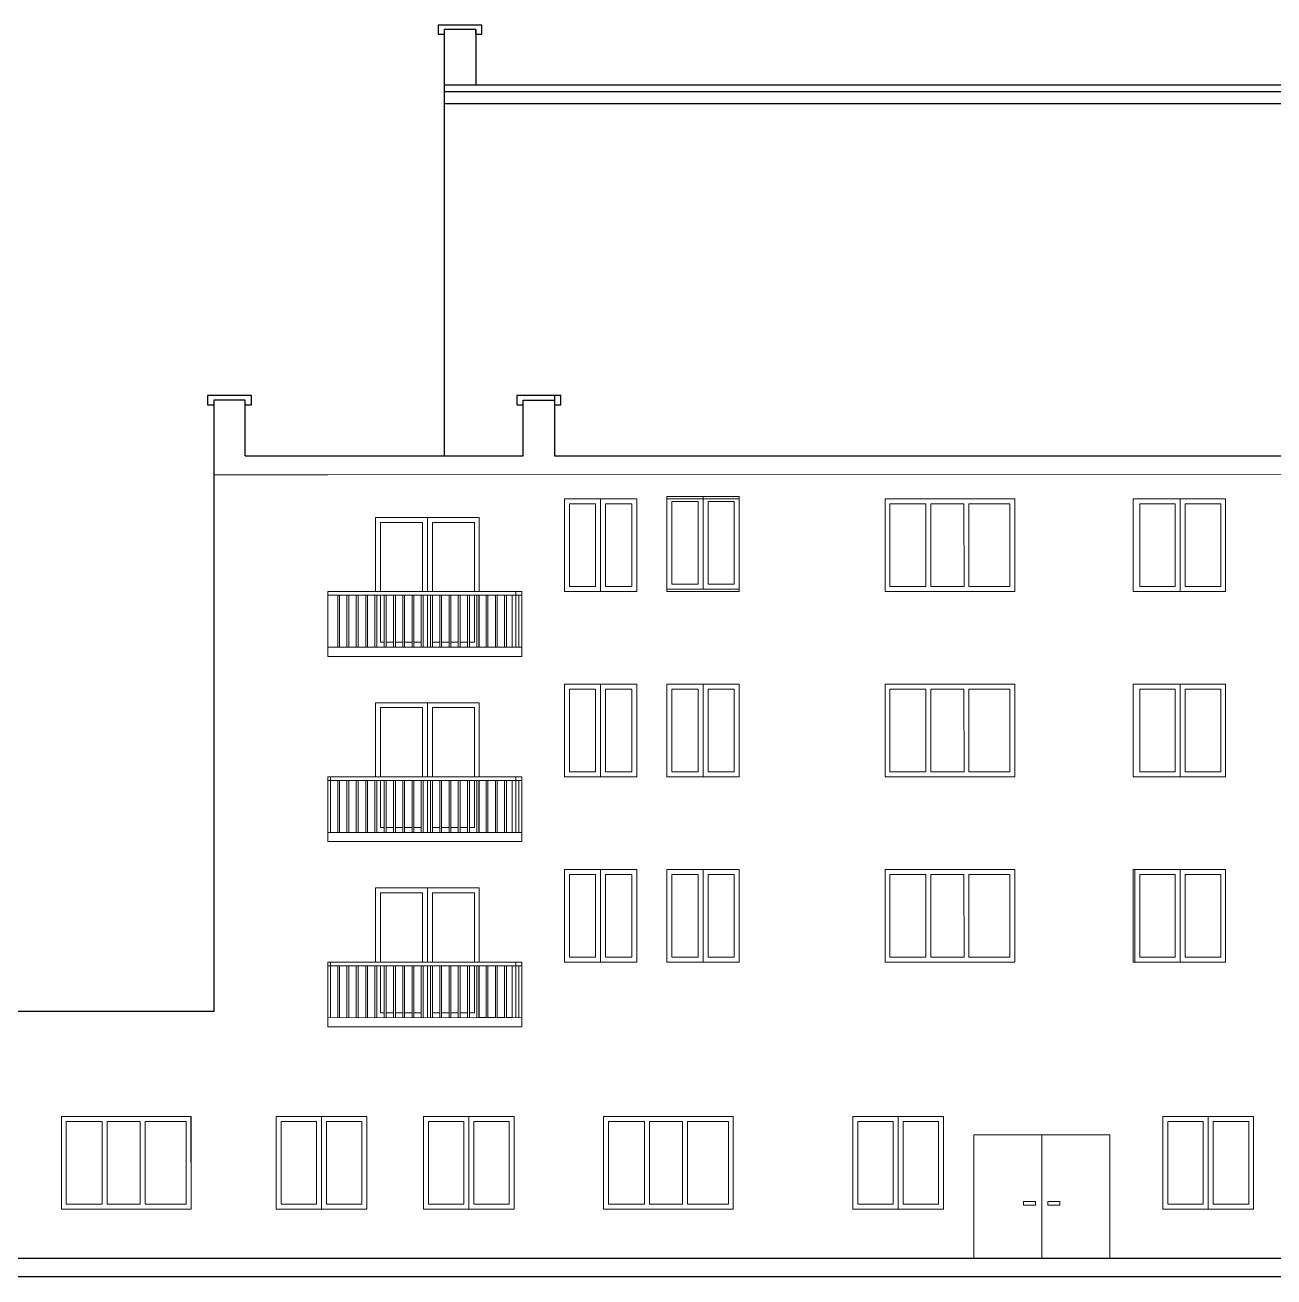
# Model space of a CAD drawing. Header units: millimetres. Extents: x -689206 to 4969298, y -1019800 to 703299.
# Drawn here: x 112522 to 132749, y -800686 to -780411 of the extents above; entities that cross this region are included whole.
import ezdxf

# ---------------------------------------------------------------- set-up
doc = ezdxf.new("R2010")
doc.units = ezdxf.units.MM
doc.layers.add('РАЗМЕРЫ', color=7, linetype='Continuous', lineweight=9)
doc.layers.add('фасад1', color=7, linetype='Continuous')

msp = doc.modelspace()

# ---------------------------------------------------------------- linework, layer by layer
at = {"layer": 'РАЗМЕРЫ', "linetype": 'ByBlock', "lineweight": 30, "ltscale": 35}
for p, q in [((119311.4, -780411.1), (119211.4, -780411.1)), ((119211.4, -780411.1), (119211.4, -780561.1)), ((119211.4, -780561.1), (119311.4, -780561.1)), ((119921.4, -780411.1), (119311.4, -780411.1)), ((119821.4, -780561.1), (119921.4, -780561.1)), ((119921.4, -780486.1), (119921.4, -780411.1)), ((119921.4, -780561.1), (119921.4, -780486.1)), ((115578.7, -786411.1), (115478.7, -786411.1)), ((115478.7, -786411.1), (115478.7, -786561.1)), ((116188.7, -786411.1), (115578.7, -786411.1)), ((116188.7, -786486.1), (116188.7, -786411.1)), ((120588.7, -786411.1), (120488.7, -786411.1)), ((120488.7, -786411.1), (120488.7, -786561.1)), ((121198.7, -786411.1), (120588.7, -786411.1)), ((121198.7, -786486.1), (121198.7, -786411.1)), ((115478.7, -786561.1), (115578.7, -786561.1)), ((116088.7, -786561.1), (116188.7, -786561.1)), ((116188.7, -786561.1), (116188.7, -786486.1)), ((120488.7, -786561.1), (120588.7, -786561.1)), ((121098.7, -786561.1), (121198.7, -786561.1)), ((121198.7, -786561.1), (121198.7, -786486.1))]:
    msp.add_line(p, q, dxfattribs=at)
at = {"layer": 'РАЗМЕРЫ', "lineweight": 30, "ltscale": 35}
for p, q in [((119311.4, -780486.1), (119311.4, -787386.1)), ((119821.4, -780486.1), (119311.4, -780486.1)), ((119821.4, -780561.1), (119821.4, -780486.1)), ((119821.4, -780486.1), (119821.4, -781386.1)), ((142238.8, -781386.1), (119311.4, -781386.1)), ((119311.4, -781486.1), (133078.7, -781486.1)), ((150278.1, -781686.1), (119311.4, -781686.1)), ((121098.7, -786411.1), (121098.7, -787386.1)), ((116088.7, -786486.1), (115578.7, -786486.1)), ((115578.7, -786486.1), (115578.7, -787386.1)), ((116088.7, -787386.1), (116088.7, -786486.1)), ((120588.7, -787386.1), (120588.7, -786486.1)), ((120588.7, -786486.1), (121098.7, -786486.1)), ((115578.7, -787386.1), (115578.7, -796386.1)), ((116088.7, -787386.1), (120588.7, -787386.1)), ((121098.7, -787386.1), (130415.9, -787386.1)), ((130415.9, -787386.1), (137220.7, -787386.1)), ((115578.7, -796386.1), (103286.5, -796386.1)), ((150788.1, -800386.1), (103286.5, -800386.1)), ((150788.1, -800686.1), (102776.5, -800686.1))]:
    msp.add_line(p, q, dxfattribs=at)
at = {"layer": 'РАЗМЕРЫ', "lineweight": 15, "ltscale": 35}
for p, q in [((117428.4, -787694.9), (115578.7, -787694.9)), ((137750.7, -787686.1), (117428.4, -787694.9)), ((121258.9, -789586.1), (121258.9, -788086.1)), ((121258.9, -788086.1), (122428.9, -788086.1)), ((121258.9, -788086.1), (121258.9, -789586.1)), ((121258.9, -788086.1), (122428.9, -788086.1)), ((121843.9, -788086.1), (121763.9, -788086.1)), ((121843.9, -789586.1), (121843.9, -788086.1)), ((121843.9, -788086.1), (121923.9, -788086.1)), ((122428.9, -788086.1), (122428.9, -789586.1)), ((122428.9, -788086.1), (122428.9, -789586.1)), ((122918.8, -788046.1), (122918.8, -789546.1)), ((122918.8, -788046.1), (124088.8, -788046.1)), ((122918.8, -789586.1), (122918.8, -788086.1)), ((122918.8, -788086.1), (124088.8, -788086.1)), ((123503.8, -788046.1), (123423.8, -788046.1)), ((123503.8, -789546.1), (123503.8, -788046.1)), ((123503.8, -788046.1), (123583.8, -788046.1)), ((124088.8, -788046.1), (124088.8, -789546.1)), ((124088.8, -788086.1), (124088.8, -789586.1)), ((126450.5, -788086.1), (128550.1, -788085.8)), ((126450.5, -789586.1), (126450.5, -788086.1)), ((126450.5, -788086.1), (128550.5, -788086.1)), ((126450.5, -789586.1), (126450.5, -788086.1)), ((128550.1, -788085.8), (128470.1, -788085.8)), ((128470.1, -788085.8), (128470.1, -788086.1)), ((128550.5, -789586.1), (128550.3, -788085.8)), ((128550.5, -788086.1), (128550.5, -789586.1)), ((130466.8, -789586.1), (130466.8, -788086.1)), ((130466.8, -788086.1), (131966.8, -788086.1)), ((130496.8, -788086.1), (131966.8, -788086.1)), ((131231.8, -789586.1), (131231.8, -788086.1)), ((131966.8, -788086), (131966.8, -789586.1)), ((131966.8, -788086.1), (131966.8, -789586.1)), ((121338.9, -789506.1), (121338.9, -788166.1)), ((121338.9, -788166.1), (121763.9, -788166.1)), ((121763.9, -788166.1), (121763.9, -789506.1)), ((121923.9, -788166.1), (122348.9, -788166.1)), ((121923.9, -788166.1), (121923.9, -789506.1)), ((122348.9, -788166.1), (122348.9, -789506.1)), ((122998.8, -789466.1), (122998.8, -788126.1)), ((122998.8, -788126.1), (123423.8, -788126.1)), ((123423.8, -788126.1), (123423.8, -789466.1)), ((123583.8, -788126.1), (124008.8, -788126.1)), ((123583.8, -788126.1), (123583.8, -789466.1)), ((124008.8, -788126.1), (124008.8, -789466.1)), ((126530.5, -789506.1), (126530.5, -788166.1)), ((126530.5, -788166.1), (127112.4, -788166.1)), ((127112.6, -789506), (127112.4, -788166.1)), ((127192.4, -788166.1), (127729.2, -788166)), ((127192.4, -788166.1), (127192.6, -789506)), ((127729.4, -789505.9), (127729.2, -788166)), ((128470.1, -788165.9), (127809.2, -788166)), ((127809.2, -788166), (127809.4, -789505.9)), ((128470.1, -788165.9), (128470.4, -789505.8)), ((131151.8, -788166.1), (130576.8, -788166.1)), ((130576.8, -788166.1), (130576.8, -789506.1)), ((131151.8, -789506.1), (131151.8, -788166.1)), ((131886.8, -788166.1), (131311.8, -788166.1)), ((131311.8, -788166.1), (131311.8, -789506.1)), ((131886.8, -789506.1), (131886.8, -788166.1)), ((121763.9, -789506.1), (121338.9, -789506.1)), ((122348.9, -789506.1), (121923.9, -789506.1)), ((122428.9, -789586.1), (122428.9, -789506.1)), ((123423.8, -789466.1), (122998.8, -789466.1)), ((124008.8, -789466.1), (123583.8, -789466.1)), ((124088.8, -789546.1), (124088.8, -789466.1)), ((127112.6, -789505.9), (126530.5, -789505.9)), ((127729.4, -789505.9), (127192.6, -789505.9)), ((128470.4, -789505.8), (127809.4, -789505.9)), ((130576.8, -789506.1), (131151.8, -789506.1)), ((131311.8, -789506.1), (131886.8, -789506.1)), ((117428.4, -789586.2), (117428.8, -790487.5)), ((120409.5, -789646.1), (120568.4, -789646.1)), ((120517.6, -789646.1), (120518, -790486.2)), ((120568.4, -789586.1), (120568.8, -790486.1)), ((122428.9, -789586.1), (121258.9, -789586.1)), ((121258.9, -789586.1), (122428.9, -789586.1)), ((122918.8, -789546.1), (124088.8, -789546.1)), ((124088.8, -789586.1), (122918.8, -789586.1)), ((128550.5, -789586.1), (126450.5, -789586.1)), ((128550.5, -789586.1), (126450.5, -789586.1)), ((131966.8, -789586.1), (130466.8, -789586.1)), ((130496.8, -789586.1), (131966.8, -789586.1)), ((131966.8, -789586.1), (131886.8, -789586.1)), ((121258.9, -792586.1), (121258.9, -791086.1)), ((121258.9, -791086.1), (122428.9, -791086.1)), ((121258.9, -791086.1), (121258.9, -792586.1)), ((121258.9, -791086.1), (122428.9, -791086.1)), ((121843.9, -791086.1), (121763.9, -791086.1)), ((121843.9, -792586.1), (121843.9, -791086.1)), ((121843.9, -791086.1), (121923.9, -791086.1)), ((122428.9, -791086.1), (122428.9, -792586.1)), ((122428.9, -791086.1), (122428.9, -792586.1)), ((122918.8, -792586.1), (122918.8, -791086.1)), ((122918.8, -791086.1), (124088.8, -791086.1)), ((122918.8, -791086.1), (122918.8, -792586.1)), ((122918.8, -791086.1), (124088.8, -791086.1)), ((123503.8, -791086.1), (123423.8, -791086.1)), ((123503.8, -792586.1), (123503.8, -791086.1)), ((123503.8, -791086.1), (123583.8, -791086.1)), ((124088.8, -791086.1), (124088.8, -792586.1)), ((124088.8, -791086.1), (124088.8, -792586.1)), ((126450.5, -791086.1), (128550.1, -791085.8)), ((126450.5, -792586.1), (126450.5, -791086.1)), ((126450.5, -791086.1), (128550.5, -791086.1)), ((126450.5, -792586.1), (126450.5, -791086.1)), ((128550.1, -791085.8), (128470.1, -791085.8)), ((128470.1, -791085.8), (128470.1, -791086.1)), ((128550.5, -792586.1), (128550.3, -791085.8)), ((128550.5, -791086.1), (128550.5, -792586.1)), ((130466.8, -792586.1), (130466.8, -791086.1)), ((130466.8, -791086.1), (131966.8, -791086.1)), ((130496.8, -791086.1), (131966.8, -791086.1)), ((131231.8, -792586.1), (131231.8, -791086.1)), ((131966.8, -791086), (131966.8, -792586.1)), ((131966.8, -791086.1), (131966.8, -792586.1)), ((121338.9, -792506.1), (121338.9, -791166.1)), ((121338.9, -791166.1), (121763.9, -791166.1)), ((121763.9, -791166.1), (121763.9, -792506.1)), ((121923.9, -791166.1), (122348.9, -791166.1)), ((121923.9, -791166.1), (121923.9, -792506.1)), ((122348.9, -791166.1), (122348.9, -792506.1)), ((122998.8, -792506.1), (122998.8, -791166.1)), ((122998.8, -791166.1), (123423.8, -791166.1)), ((123423.8, -791166.1), (123423.8, -792506.1)), ((123583.8, -791166.1), (124008.8, -791166.1)), ((123583.8, -791166.1), (123583.8, -792506.1)), ((124008.8, -791166.1), (124008.8, -792506.1)), ((126530.5, -792506.1), (126530.5, -791166.1)), ((126530.5, -791166.1), (127112.4, -791166.1)), ((127112.6, -792506), (127112.4, -791166.1)), ((127192.4, -791166.1), (127729.2, -791166)), ((127192.4, -791166.1), (127192.6, -792506)), ((127729.4, -792505.9), (127729.2, -791166)), ((128470.1, -791165.9), (127809.2, -791166)), ((127809.2, -791166), (127809.4, -792505.9)), ((128470.1, -791165.9), (128470.4, -792505.8)), ((131151.8, -791166.1), (130576.8, -791166.1)), ((130576.8, -791166.1), (130576.8, -792506.1)), ((131151.8, -792506.1), (131151.8, -791166.1)), ((131886.8, -791166.1), (131311.8, -791166.1)), ((131311.8, -791166.1), (131311.8, -792506.1)), ((131886.8, -792506.1), (131886.8, -791166.1)), ((121763.9, -792506.1), (121338.9, -792506.1)), ((122348.9, -792506.1), (121923.9, -792506.1)), ((122428.9, -792586.1), (122428.9, -792506.1)), ((123423.8, -792506.1), (122998.8, -792506.1)), ((124008.8, -792506.1), (123583.8, -792506.1)), ((124088.8, -792586.1), (124088.8, -792506.1)), ((127112.6, -792505.9), (126530.5, -792505.9)), ((127729.4, -792505.9), (127192.6, -792505.9)), ((128470.4, -792505.8), (127809.4, -792505.9)), ((130576.8, -792506.1), (131151.8, -792506.1)), ((131311.8, -792506.1), (131886.8, -792506.1)), ((117428.4, -792586.2), (117428.8, -793487.5)), ((120409.5, -792646.2), (120568.4, -792646.1)), ((120517.6, -792646.1), (120518, -793486.2)), ((120568.4, -792586.1), (120568.8, -793486.1)), ((122428.9, -792586.1), (121258.9, -792586.1)), ((121258.9, -792586.1), (122428.9, -792586.1)), ((124088.8, -792586.1), (122918.8, -792586.1)), ((122918.8, -792586.1), (124088.8, -792586.1)), ((128550.5, -792586.1), (126450.5, -792586.1)), ((128550.5, -792586.1), (126450.5, -792586.1)), ((131966.8, -792586.1), (130466.8, -792586.1)), ((130496.8, -792586.1), (131966.8, -792586.1)), ((131966.8, -792586.1), (131886.8, -792586.1)), ((121258.9, -795586.1), (121258.9, -794086.1)), ((121258.9, -794086.1), (122428.9, -794086.1)), ((121258.9, -794086.1), (121258.9, -795586.1)), ((121258.9, -794086.1), (122428.9, -794086.1)), ((121338.9, -795506.1), (121338.9, -794166.1)), ((121338.9, -794166.1), (121763.9, -794166.1)), ((121843.9, -794086.1), (121763.9, -794086.1)), ((121763.9, -794166.1), (121763.9, -795506.1)), ((121843.9, -795586.1), (121843.9, -794086.1)), ((121843.9, -794086.1), (121923.9, -794086.1)), ((121923.9, -794166.1), (122348.9, -794166.1)), ((121923.9, -794166.1), (121923.9, -795506.1)), ((122348.9, -794166.1), (122348.9, -795506.1)), ((122428.9, -794086.1), (122428.9, -795586.1)), ((122428.9, -794086.1), (122428.9, -795586.1)), ((122918.8, -795586.1), (122918.8, -794086.1)), ((122918.8, -794086.1), (124088.8, -794086.1)), ((122918.8, -794086.1), (122918.8, -795586.1)), ((122918.8, -794086.1), (124088.8, -794086.1)), ((122998.8, -795506.1), (122998.8, -794166.1)), ((122998.8, -794166.1), (123423.8, -794166.1)), ((123503.8, -794086.1), (123423.8, -794086.1)), ((123423.8, -794166.1), (123423.8, -795506.1)), ((123503.8, -795586.1), (123503.8, -794086.1)), ((123503.8, -794086.1), (123583.8, -794086.1)), ((123583.8, -794166.1), (124008.8, -794166.1)), ((123583.8, -794166.1), (123583.8, -795506.1)), ((124008.8, -794166.1), (124008.8, -795506.1)), ((124088.8, -794086.1), (124088.8, -795586.1)), ((124088.8, -794086.1), (124088.8, -795586.1)), ((126450.5, -794086.1), (128550.1, -794085.8)), ((126450.5, -795586.1), (126450.5, -794086.1)), ((126450.5, -794086.1), (128550.5, -794086.1)), ((126450.5, -795586.1), (126450.5, -794086.1)), ((126530.5, -795506.1), (126530.5, -794166.1)), ((126530.5, -794166.1), (127112.4, -794166.1)), ((127112.6, -795506), (127112.4, -794166.1)), ((127192.4, -794166.1), (127729.2, -794166)), ((127192.4, -794166.1), (127192.6, -795506)), ((127729.4, -795505.9), (127729.2, -794166)), ((128470.1, -794165.9), (127809.2, -794166)), ((127809.2, -794166), (127809.4, -795505.9)), ((128550.1, -794085.8), (128470.1, -794085.8)), ((128470.1, -794085.8), (128470.1, -794086.1)), ((128470.1, -794165.9), (128470.4, -795505.8)), ((128550.5, -795586.1), (128550.3, -794085.8)), ((128550.5, -794086.1), (128550.5, -795586.1)), ((130466.8, -795586.1), (130466.8, -794086.1)), ((130466.8, -794086.1), (131966.8, -794086.1)), ((130496.8, -794086.1), (130496.8, -795586.1)), ((130496.8, -794086.1), (131966.8, -794086.1)), ((131151.8, -794166.1), (130576.8, -794166.1)), ((130576.8, -794166.1), (130576.8, -795506.1)), ((131151.8, -795506.1), (131151.8, -794166.1)), ((131231.8, -795586.1), (131231.8, -794086.1)), ((131886.8, -794166.1), (131311.8, -794166.1)), ((131311.8, -794166.1), (131311.8, -795506.1)), ((131886.8, -795506.1), (131886.8, -794166.1)), ((131966.8, -794086), (131966.8, -795586.1)), ((131966.8, -794086.1), (131966.8, -795586.1)), ((117428.4, -795585.9), (117428.8, -796487.2)), ((120568.4, -795585.9), (120568.8, -796485.9)), ((122428.9, -795586.1), (121258.9, -795586.1)), ((121258.9, -795586.1), (122428.9, -795586.1)), ((121763.9, -795506.1), (121338.9, -795506.1)), ((122348.9, -795506.1), (121923.9, -795506.1)), ((122428.9, -795586.1), (122428.9, -795506.1)), ((124088.8, -795586.1), (122918.8, -795586.1)), ((122918.8, -795586.1), (124088.8, -795586.1)), ((123423.8, -795506.1), (122998.8, -795506.1)), ((124008.8, -795506.1), (123583.8, -795506.1)), ((124088.8, -795586.1), (124088.8, -795506.1)), ((128550.5, -795586.1), (126450.5, -795586.1)), ((128550.5, -795586.1), (126450.5, -795586.1)), ((127112.6, -795505.9), (126530.5, -795505.9)), ((127729.4, -795505.9), (127192.6, -795505.9)), ((128470.4, -795505.8), (127809.4, -795505.9)), ((131966.8, -795586.1), (130466.8, -795586.1)), ((130496.8, -795586.1), (131966.8, -795586.1)), ((130576.8, -795506.1), (131151.8, -795506.1)), ((131311.8, -795506.1), (131886.8, -795506.1)), ((131966.8, -795586.1), (131886.8, -795586.1)), ((120409.5, -795645.9), (120568.4, -795645.8)), ((120517.6, -795645.9), (120518, -796485.9)), ((113110.2, -798086.1), (115209.7, -798085.8)), ((113110.2, -798086.1), (113110.2, -799586.1)), ((113110.2, -798086.1), (115210.2, -798086.1)), ((113110.2, -799586.1), (113110.2, -798086.1)), ((113190.2, -799506.1), (113190.2, -798166.1)), ((113190.2, -798166.1), (113772, -798166.1)), ((113772.2, -799506), (113772, -798166.1)), ((113852, -798166.1), (114388.8, -798166)), ((113852, -798166.1), (113852.2, -799506)), ((114389, -799505.9), (114388.8, -798166)), ((115129.8, -798165.9), (114468.8, -798166)), ((114468.8, -798166), (114469, -799505.9)), ((115209.7, -798085.8), (115129.7, -798085.8)), ((115129.7, -798085.8), (115129.7, -798086.1)), ((115129.8, -798165.9), (115130, -799505.8)), ((115210.2, -799586.1), (115209.9, -798085.8)), ((115210.2, -798086.1), (115210.2, -799586.1)), ((116588.3, -798086.1), (116588.3, -799586.1)), ((116588.3, -798086.1), (118058.3, -798086.1)), ((116588.3, -798086.1), (116588.3, -799586.1)), ((116588.3, -798086.1), (118058.3, -798086.1)), ((117243.3, -798166.1), (116668.3, -798166.1)), ((116668.3, -798166.1), (116668.3, -799506.1)), ((117243.3, -799506.1), (117243.3, -798166.1)), ((117323.3, -799586.1), (117323.3, -798086.1)), ((117978.3, -798166.1), (117403.3, -798166.1)), ((117403.3, -798166.1), (117403.3, -799506.1)), ((117978.3, -799506.1), (117978.3, -798166.1)), ((118058.3, -798086.1), (118058.3, -799586.1)), ((118058.3, -798086.1), (118058.3, -799586.1)), ((118974.7, -798086.1), (118974.7, -799586.1)), ((118974.7, -798086.1), (120444.7, -798086.1)), ((118974.7, -798086.1), (118974.7, -799586.1)), ((118974.7, -798086.1), (120444.7, -798086.1)), ((119629.7, -798166.1), (119054.7, -798166.1)), ((119054.7, -798166.1), (119054.7, -799506.1)), ((119629.7, -799506.1), (119629.7, -798166.1)), ((119709.7, -799586.1), (119709.7, -798086.1)), ((120364.7, -798166.1), (119789.7, -798166.1)), ((119789.7, -798166.1), (119789.7, -799506.1)), ((120364.7, -799506.1), (120364.7, -798166.1)), ((120444.7, -798086.1), (120444.7, -799586.1)), ((120444.7, -798086.1), (120444.7, -799586.1)), ((121893.1, -798086.1), (123992.7, -798085.8)), ((121893.1, -798086.1), (121893.1, -799586.1)), ((121893.1, -798086.1), (123993.1, -798086.1)), ((121893.1, -799586.1), (121893.1, -798086.1)), ((121973.1, -799506.1), (121973.1, -798166.1)), ((121973.1, -798166.1), (122555, -798166.1)), ((122555.2, -799506), (122555, -798166.1)), ((122634.9, -798166.1), (123171.7, -798166)), ((122634.9, -798166.1), (122635.2, -799506)), ((123171.9, -799505.9), (123171.7, -798166)), ((123912.7, -798165.9), (123251.7, -798166)), ((123251.7, -798166), (123252, -799505.9)), ((123992.7, -798085.8), (123912.7, -798085.8)), ((123912.7, -798085.8), (123912.7, -798086.1)), ((123912.7, -798165.9), (123912.9, -799505.8)), ((123993.1, -799586.1), (123992.8, -798085.8)), ((123993.1, -798086.1), (123993.1, -799586.1)), ((125927.4, -798086.1), (125927.4, -799586.1)), ((125927.4, -798086.1), (127397.4, -798086.1)), ((125927.4, -798086.1), (125927.4, -799586.1)), ((125927.4, -798086.1), (127397.4, -798086.1)), ((126582.4, -798166.1), (126007.4, -798166.1)), ((126007.4, -798166.1), (126007.4, -799506.1)), ((126582.4, -799506.1), (126582.4, -798166.1)), ((126662.4, -799586.1), (126662.4, -798086.1)), ((127317.4, -798166.1), (126742.4, -798166.1)), ((126742.4, -798166.1), (126742.4, -799506.1)), ((127317.4, -799506.1), (127317.4, -798166.1)), ((127397.4, -798086.1), (127397.4, -799586.1)), ((127397.4, -798086.1), (127397.4, -799586.1)), ((130949.6, -798086.1), (130949.6, -799586.1)), ((130949.6, -798086.1), (132419.6, -798086.1)), ((130949.6, -798086.1), (130949.6, -799586.1)), ((130949.6, -798086.1), (132419.6, -798086.1)), ((131604.6, -798166.1), (131029.6, -798166.1)), ((131029.6, -798166.1), (131029.6, -799506.1)), ((131604.6, -799506.1), (131604.6, -798166.1)), ((131684.6, -799586.1), (131684.6, -798086.1)), ((132339.6, -798166.1), (131764.6, -798166.1)), ((131764.6, -798166.1), (131764.6, -799506.1)), ((132339.6, -799506.1), (132339.6, -798166.1)), ((132419.6, -798086.1), (132419.6, -799586.1)), ((132419.6, -798086.1), (132419.6, -799586.1)), ((127888.8, -798386.1), (127888.8, -800386.1)), ((127888.8, -800386.1), (127888.8, -798386.1)), ((127888.8, -798386.1), (130088.8, -798386.1)), ((128988.8, -798386.1), (128988.8, -800386.1)), ((130088.8, -798386.1), (130088.8, -800386.1)), ((113110.2, -799586.1), (115210.2, -799586.1)), ((115210.2, -799586.1), (113110.2, -799586.1)), ((113772.2, -799505.9), (113190.2, -799505.9)), ((114389, -799505.9), (113852.2, -799505.9)), ((115130, -799505.8), (114469, -799505.9)), ((116588.3, -799586.1), (118058.3, -799586.1)), ((116588.3, -799586.1), (118058.3, -799586.1)), ((116668.3, -799506.1), (117243.3, -799506.1)), ((117403.3, -799506.1), (117978.3, -799506.1)), ((118058.3, -799586.1), (117978.3, -799586.1)), ((118974.7, -799586.1), (120444.7, -799586.1)), ((118974.7, -799586.1), (120444.7, -799586.1)), ((119054.7, -799506.1), (119629.7, -799506.1)), ((119789.7, -799506.1), (120364.7, -799506.1)), ((120444.7, -799586.1), (120364.7, -799586.1)), ((121893.1, -799586.1), (123993.1, -799586.1)), ((123993.1, -799586.1), (121893.1, -799586.1)), ((122555.2, -799505.9), (121973.1, -799505.9)), ((123171.9, -799505.9), (122635.2, -799505.9)), ((123912.9, -799505.8), (123252, -799505.9)), ((125927.4, -799586.1), (127397.4, -799586.1)), ((125927.4, -799586.1), (127397.4, -799586.1)), ((126007.4, -799506.1), (126582.4, -799506.1)), ((126742.4, -799506.1), (127317.4, -799506.1)), ((127397.4, -799586.1), (127317.4, -799586.1)), ((128694.4, -799522.7), (128694.4, -799461.9)), ((128694.4, -799461.9), (128888.9, -799461.9)), ((128888.9, -799522.7), (128694.4, -799522.7)), ((128888.9, -799461.9), (128888.9, -799522.7)), ((129086.4, -799522.7), (129086.4, -799461.9)), ((129086.4, -799461.9), (129280.9, -799461.9)), ((129280.9, -799522.7), (129086.4, -799522.7)), ((129280.9, -799461.9), (129280.9, -799522.7)), ((130949.6, -799586.1), (132419.6, -799586.1)), ((130949.6, -799586.1), (132419.6, -799586.1)), ((131029.6, -799506.1), (131604.6, -799506.1)), ((131764.6, -799506.1), (132339.6, -799506.1)), ((132419.6, -799586.1), (132339.6, -799586.1))]:
    msp.add_line(p, q, dxfattribs=at)
at = {"layer": 'фасад1', "color": 7, "lineweight": 15}
for p, q in [((126870.5, -788086.1), (128550.5, -788086.1)), ((117428.4, -789586.2), (120568.4, -789586.1)), ((117428.4, -789646.6), (120409.5, -789646.1)), ((117586.4, -789646.5), (117586.4, -790486.5)), ((117616.4, -789646.5), (117616.4, -790486.5)), ((117736.4, -789646.5), (117736.4, -790486.5)), ((117766.4, -789646.5), (117766.4, -790486.5)), ((117886.4, -789646.5), (117886.4, -790486.5)), ((117916.4, -789646.5), (117916.4, -790486.5)), ((118039.5, -789646.1), (118039.5, -790486.1)), ((118069.5, -789646.1), (118069.5, -790486.1)), ((118189.5, -789646.1), (118189.5, -790486.1)), ((118219.5, -789646.1), (118219.5, -790486.1)), ((118339.5, -789646.1), (118339.5, -790486.1)), ((118369.5, -789646.1), (118369.5, -790486.1)), ((118489.5, -789646.1), (118489.5, -790486.1)), ((118519.5, -789646.1), (118519.5, -790486.1)), ((118639.5, -789646.1), (118639.5, -790486.1)), ((118669.5, -789646.1), (118669.5, -790486.1)), ((118789.5, -789646.1), (118789.5, -790486.1)), ((118819.5, -789646.1), (118819.5, -790486.1)), ((118939.5, -789646.1), (118939.5, -790486.1)), ((118969.5, -789646.1), (118969.5, -790486.1)), ((119089.5, -789646.1), (119089.5, -790486.1)), ((119119.5, -789646.1), (119119.5, -790486.1)), ((119239.5, -789646.1), (119239.5, -790486.1)), ((119269.5, -789646.1), (119269.5, -790486.1)), ((119389.5, -789646.1), (119389.5, -790486.1)), ((119419.5, -789646.1), (119419.5, -790486.1)), ((119539.5, -789646.1), (119539.5, -790486.1)), ((119569.5, -789646.1), (119569.5, -790486.1)), ((119689.5, -789646.1), (119689.5, -790486.1)), ((119719.5, -789646.1), (119719.5, -790486.1)), ((119839.5, -789646.1), (119839.5, -790486.1)), ((119869.5, -789646.1), (119869.5, -790486.1)), ((120469.5, -789586.1), (120469.5, -790486.1)), ((128550.5, -789586.1), (126870.5, -789586.1)), ((118279.5, -790406.1), (118339.5, -790406.1)), ((118369.5, -790406.1), (118489.5, -790406.1)), ((118519.5, -790406.1), (118639.5, -790406.1)), ((118669.5, -790406.1), (118789.5, -790406.1)), ((118819.5, -790406.1), (118939.5, -790406.1)), ((119119.5, -790406.1), (119239.5, -790406.1)), ((119269.5, -790406.1), (119389.5, -790406.1)), ((119419.5, -790406.1), (119539.5, -790406.1)), ((119569.5, -790406.1), (119689.5, -790406.1)), ((119719.5, -790406.1), (119799.5, -790406.1)), ((126870.5, -791086.1), (128550.5, -791086.1)), ((117428.4, -792586.2), (120568.4, -792586.1)), ((117428.4, -792646.6), (120409.5, -792646.2)), ((117469.5, -793486.2), (117469.5, -792586.2)), ((117586.4, -792646.6), (117586.4, -793486.6)), ((117616.4, -792646.6), (117616.4, -793486.6)), ((117736.4, -792646.6), (117736.4, -793486.6)), ((117766.4, -792646.6), (117766.4, -793486.6)), ((117886.4, -792646.6), (117886.4, -793486.6)), ((117916.4, -792646.6), (117916.4, -793486.6)), ((118039.5, -792646.2), (118039.5, -793486.2)), ((118069.5, -792646.2), (118069.5, -793486.2)), ((118189.5, -792646.2), (118189.5, -793486.2)), ((118219.5, -792646.2), (118219.5, -793486.2)), ((118339.5, -792646.2), (118339.5, -793486.2)), ((118369.5, -792646.2), (118369.5, -793486.2)), ((118489.5, -792646.2), (118489.5, -793486.2)), ((118519.5, -792646.2), (118519.5, -793486.2)), ((118639.5, -792646.2), (118639.5, -793486.2)), ((118669.5, -792646.2), (118669.5, -793486.2)), ((118789.5, -792646.2), (118789.5, -793486.2)), ((118819.5, -792646.2), (118819.5, -793486.2)), ((118939.5, -792646.2), (118939.5, -793486.2)), ((118969.5, -792646.2), (118969.5, -793486.2)), ((119089.5, -792646.2), (119089.5, -793486.2)), ((119119.5, -792646.2), (119119.5, -793486.2)), ((119239.5, -792646.2), (119239.5, -793486.2)), ((119269.5, -792646.2), (119269.5, -793486.2)), ((119389.5, -792646.2), (119389.5, -793486.2)), ((119419.5, -792646.2), (119419.5, -793486.2)), ((119539.5, -792646.2), (119539.5, -793486.2)), ((119569.5, -792646.2), (119569.5, -793486.2)), ((119689.5, -792646.2), (119689.5, -793486.2)), ((119719.5, -792646.2), (119719.5, -793486.2)), ((119839.5, -792646.2), (119839.5, -793486.2)), ((119869.5, -792646.2), (119869.5, -793486.2)), ((120469.5, -792586.2), (120469.5, -793486.2)), ((128550.5, -792586.1), (126870.5, -792586.1)), ((118279.5, -793406.2), (118339.5, -793406.2)), ((118369.5, -793406.2), (118489.5, -793406.2)), ((118519.5, -793406.2), (118639.5, -793406.2)), ((118669.5, -793406.2), (118789.5, -793406.2)), ((118819.5, -793406.2), (118939.5, -793406.2)), ((119119.5, -793406.2), (119239.5, -793406.2)), ((119269.5, -793406.2), (119389.5, -793406.2)), ((119419.5, -793406.2), (119539.5, -793406.2)), ((119569.5, -793406.2), (119689.5, -793406.2)), ((119719.5, -793406.2), (119799.5, -793406.2)), ((126870.5, -794086.1), (128550.5, -794086.1)), ((117428.4, -795585.9), (120568.4, -795585.9)), ((117469.5, -796485.9), (117469.5, -795585.9)), ((120469.5, -795585.9), (120469.5, -796485.9)), ((128550.5, -795586.1), (126870.5, -795586.1)), ((117428.4, -795646.3), (120409.5, -795645.9)), ((117586.4, -795646.3), (117586.4, -796486.3)), ((117616.4, -795646.3), (117616.4, -796486.3)), ((117736.4, -795646.3), (117736.4, -796486.3)), ((117766.4, -795646.3), (117766.4, -796486.3)), ((117886.4, -795646.3), (117886.4, -796486.3)), ((117916.4, -795646.3), (117916.4, -796486.3)), ((118039.5, -795645.9), (118039.5, -796485.9)), ((118069.5, -795645.9), (118069.5, -796485.9)), ((118189.5, -795645.9), (118189.5, -796485.9)), ((118219.5, -795645.9), (118219.5, -796485.9)), ((118339.5, -795645.9), (118339.5, -796485.9)), ((118369.5, -795645.9), (118369.5, -796485.9)), ((118489.5, -795645.9), (118489.5, -796485.9)), ((118519.5, -795645.9), (118519.5, -796485.9)), ((118639.5, -795645.9), (118639.5, -796485.9)), ((118669.5, -795645.9), (118669.5, -796485.9)), ((118789.5, -795645.9), (118789.5, -796485.9)), ((118819.5, -795645.9), (118819.5, -796485.9)), ((118939.5, -795645.9), (118939.5, -796485.9)), ((118969.5, -795645.9), (118969.5, -796485.9)), ((119089.5, -795645.9), (119089.5, -796485.9)), ((119119.5, -795645.9), (119119.5, -796485.9)), ((119239.5, -795645.9), (119239.5, -796485.9)), ((119269.5, -795645.9), (119269.5, -796485.9)), ((119389.5, -795645.9), (119389.5, -796485.9)), ((119419.5, -795645.9), (119419.5, -796485.9)), ((119539.5, -795645.9), (119539.5, -796485.9)), ((119569.5, -795645.9), (119569.5, -796485.9)), ((119689.5, -795645.9), (119689.5, -796485.9)), ((119719.5, -795645.9), (119719.5, -796485.9)), ((119839.5, -795645.9), (119839.5, -796485.9)), ((119869.5, -795645.9), (119869.5, -796485.9)), ((118279.5, -796405.9), (118339.5, -796405.9)), ((118369.5, -796405.9), (118489.5, -796405.9)), ((118519.5, -796405.9), (118639.5, -796405.9)), ((118669.5, -796405.9), (118789.5, -796405.9)), ((118819.5, -796405.9), (118939.5, -796405.9)), ((119119.5, -796405.9), (119239.5, -796405.9)), ((119269.5, -796405.9), (119389.5, -796405.9)), ((119419.5, -796405.9), (119539.5, -796405.9)), ((119569.5, -796405.9), (119689.5, -796405.9)), ((119719.5, -796405.9), (119799.5, -796405.9)), ((113530.2, -798086.1), (115210.2, -798086.1)), ((122313.1, -798086.1), (123993.1, -798086.1)), ((115210.2, -799586.1), (113530.2, -799586.1)), ((123993.1, -799586.1), (122313.1, -799586.1))]:
    msp.add_line(p, q, dxfattribs=at)
for points in [[(127382.6, -788086.1), (126450.5, -788086.1), (126450.5, -789586.1), (127382.6, -789586.1)], [(118199.5, -789586.1), (118199.5, -788386.1), (119039.5, -788386.1), (119039.5, -789586.1)], [(118279.5, -789586.1), (118279.5, -788466.1), (118959.5, -788466.1), (118959.5, -789586.1)], [(119039.5, -789586.1), (119039.5, -788386.1), (119879.5, -788386.1), (119879.5, -789586.1)], [(119119.5, -789586.1), (119119.5, -788466.1), (119799.5, -788466.1), (119799.5, -789586.1)], [(118279.5, -790406.1), (118279.5, -789646.1)], [(119039.5, -789646.1), (119039.5, -790486.1)], [(119799.5, -789646.1), (119799.5, -790406.1)], [(120568.5, -790486.1), (117428.5, -790487.5), (117427.7, -790636.1), (120568.6, -790635.7), (120568.5, -790486.1)], [(127382.6, -791086.1), (126450.5, -791086.1), (126450.5, -792586.1), (127382.6, -792586.1)], [(118199.5, -792586.2), (118199.5, -791386.2), (119039.5, -791386.2), (119039.5, -792586.2)], [(118279.5, -792586.2), (118279.5, -791466.2), (118959.5, -791466.2), (118959.5, -792586.2)], [(119039.5, -792586.2), (119039.5, -791386.2), (119879.5, -791386.2), (119879.5, -792586.2)], [(119119.5, -792586.2), (119119.5, -791466.2), (119799.5, -791466.2), (119799.5, -792586.2)], [(118279.5, -793406.2), (118279.5, -792646.2)], [(119039.5, -792646.2), (119039.5, -793486.2)], [(119799.5, -792646.2), (119799.5, -793406.2)], [(120568.1, -793485.9), (117428.1, -793487.2), (117427.3, -793635.9), (120568.1, -793635.4), (120568.1, -793485.9)], [(120568.5, -793486.1), (117428.5, -793487.5), (117427.7, -793636.2), (120568.6, -793635.7), (120568.5, -793486.1)], [(127382.6, -794086.1), (126450.5, -794086.1), (126450.5, -795586.1), (127382.6, -795586.1)], [(118199.5, -795585.9), (118199.5, -794385.9), (119039.5, -794385.9), (119039.5, -795585.9)], [(118279.5, -795585.9), (118279.5, -794465.9), (118959.5, -794465.9), (118959.5, -795585.9)], [(119039.5, -795585.9), (119039.5, -794385.9), (119879.5, -794385.9), (119879.5, -795585.9)], [(119119.5, -795585.9), (119119.5, -794465.9), (119799.5, -794465.9), (119799.5, -795585.9)], [(118279.5, -796405.9), (118279.5, -795645.9)], [(119039.5, -795645.9), (119039.5, -796485.9)], [(119799.5, -795645.9), (119799.5, -796405.9)], [(120568.5, -796485.9), (117428.5, -796487.2), (117427.7, -796635.9), (120568.6, -796635.4), (120568.5, -796485.9)], [(114042.2, -798086.1), (113110.2, -798086.1), (113110.2, -799586.1), (114042.2, -799586.1)], [(122825.2, -798086.1), (121893.1, -798086.1), (121893.1, -799586.1), (122825.2, -799586.1)]]:
    msp.add_lwpolyline(points, dxfattribs=at)
for points in [[(119879.5, -789646.1), (119989.5, -789646.1), (119989.5, -790486.1), (119879.5, -790486.1)], [(120019.5, -790486.1), (120139.5, -790486.1), (120139.5, -789646.1), (120019.5, -789646.1)], [(120169.5, -789646.1), (120289.5, -789646.1), (120289.5, -790486.1), (120169.5, -790486.1)], [(120319.5, -790486.1), (120409.5, -790486.1), (120409.5, -789646.1), (120319.5, -789646.1)], [(119879.5, -792646.2), (119989.5, -792646.2), (119989.5, -793486.2), (119879.5, -793486.2)], [(120019.5, -793486.2), (120139.5, -793486.2), (120139.5, -792646.2), (120019.5, -792646.2)], [(120169.5, -792646.2), (120289.5, -792646.2), (120289.5, -793486.2), (120169.5, -793486.2)], [(120319.5, -793486.2), (120409.5, -793486.2), (120409.5, -792646.2), (120319.5, -792646.2)], [(119879.5, -795645.9), (119989.5, -795645.9), (119989.5, -796485.9), (119879.5, -796485.9)], [(120019.5, -796485.9), (120139.5, -796485.9), (120139.5, -795645.9), (120019.5, -795645.9)], [(120169.5, -795645.9), (120289.5, -795645.9), (120289.5, -796485.9), (120169.5, -796485.9)], [(120319.5, -796485.9), (120409.5, -796485.9), (120409.5, -795645.9), (120319.5, -795645.9)]]:
    msp.add_lwpolyline(points, close=True, dxfattribs=at)

doc.saveas('drawing.dxf')
